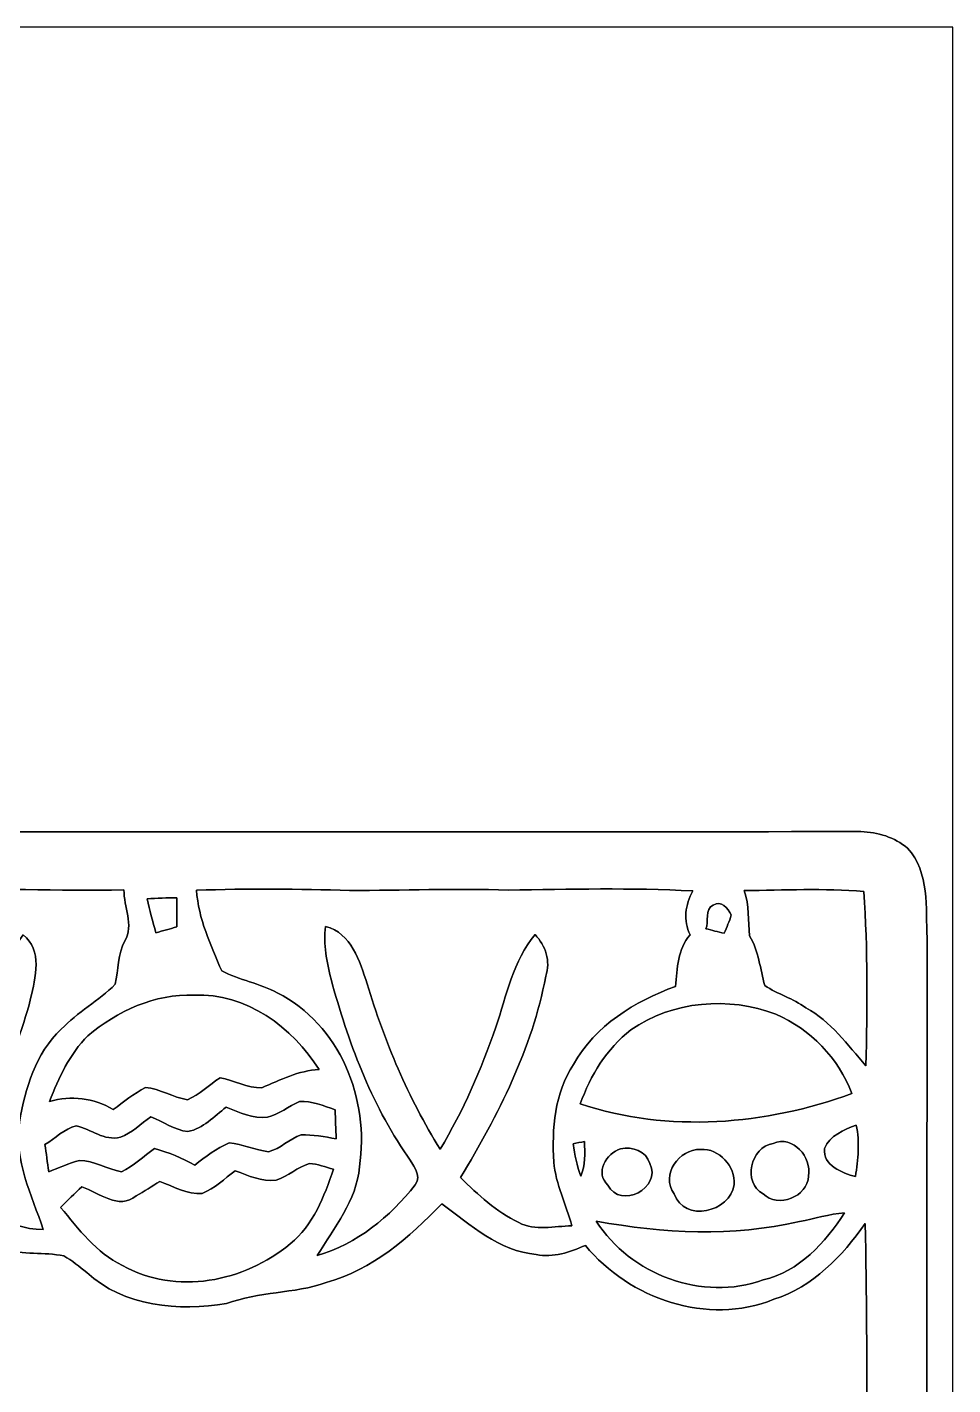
# Model space of a CAD drawing. Header units: centimetres. Extents: x -16.8 to 16.8, y -16.7 to 16.7.
# Drawn here: x 5.41 to 16.77, y 0 to 16.67 of the extents above; entities that cross this region are included whole.
import ezdxf

# ---------------------------------------------------------------- set-up
doc = ezdxf.new("R2010")
doc.units = ezdxf.units.CM
doc.header["$MEASUREMENT"] = 0
doc.layers.add('Layer 1', color=7, linetype='Continuous')

msp = doc.modelspace()

# ---------------------------------------------------------------- linework, layer by layer
at = {"layer": 'Layer 1', "color": 7}
for points, knots in [([(-16.77458, 16.66875), (-16.77458, 16.66875), (16.77458, 16.66875), (16.77458, 16.66875), (16.77458, 16.66875), (16.77458, 16.66875), (16.77458, -16.66875), (16.77458, -16.66875), (16.77458, -16.66875), (16.77458, -16.66875), (-16.77458, -16.66875), (-16.77458, -16.66875), (-16.77458, -16.66875), (-16.77458, -16.66875), (-16.77458, 16.66875), (-16.77458, 16.66875), (-16.77458, 16.66875), (-16.77458, 16.66875), (-16.77458, 16.66875), (-16.77458, 16.66875)], [0, 0, 0, 0, 0.16666667, 0.16666667, 0.16666667, 0.16666667, 0.33333333, 0.33333333, 0.33333333, 0.33333333, 0.5, 0.5, 0.5, 0.5, 0.66666667, 0.66666667, 0.66666667, 0.66666667, 1, 1, 1, 1]), ([(-4.09646, 6.77298), (-4.36492, 6.77157), (-4.56353, 6.5532), (-4.67007, 6.32954), (-4.67007, 6.32954), (-4.74663, 6.10517), (-4.74028, 5.8614), (-4.74592, 5.62716), (-4.74592, 5.62716), (-4.74416, 1.80516), (-4.74451, -2.01683), (-4.74592, -5.83882), (-4.74592, -5.83882), (-4.73251, -6.13904), (-4.74945, -6.45195), (-4.65702, -6.74264), (-4.65702, -6.74264), (-4.50709, -7.1053), (-4.07705, -7.21148), (-3.72251, -7.17973), (-3.72251, -7.17973), (2.62784, -7.17938), (8.97855, -7.17691), (15.3289, -7.18114), (15.3289, -7.18114), (15.55821, -7.17621), (15.79492, -7.17021), (16.01364, -7.09083), (16.01364, -7.09083), (16.2119, -7.0044), (16.35831, -6.81284), (16.40805, -6.604), (16.40805, -6.604), (16.45461, -6.2805), (16.45497, -5.95277), (16.45849, -5.62681), (16.45849, -5.62681), (16.45638, -1.92264), (16.45602, 1.78188), (16.45849, 5.48605), (16.45849, 5.48605), (16.43874, 5.85682), (16.49271, 6.28897), (16.21896, 6.58812), (16.21896, 6.58812), (16.06056, 6.72394), (15.85207, 6.78533), (15.64711, 6.79168), (15.64711, 6.79168), (9.59062, 6.79062), (3.53413, 6.79097), (-2.52236, 6.79132), (-2.52236, 6.79132), (-3.04694, 6.78639), (-3.57293, 6.8139), (-4.09646, 6.77298), (-4.09646, 6.77298), (-4.09646, 6.77298), (-4.09646, 6.77298), (-4.09646, 6.77298)], [0, 0, 0, 0, 0.0625, 0.0625, 0.0625, 0.0625, 0.125, 0.125, 0.125, 0.125, 0.1875, 0.1875, 0.1875, 0.1875, 0.25, 0.25, 0.25, 0.25, 0.3125, 0.3125, 0.3125, 0.3125, 0.375, 0.375, 0.375, 0.375, 0.4375, 0.4375, 0.4375, 0.4375, 0.5, 0.5, 0.5, 0.5, 0.5625, 0.5625, 0.5625, 0.5625, 0.625, 0.625, 0.625, 0.625, 0.6875, 0.6875, 0.6875, 0.6875, 0.75, 0.75, 0.75, 0.75, 0.8125, 0.8125, 0.8125, 0.8125, 0.875, 0.875, 0.875, 0.875, 1, 1, 1, 1]), ([(1.89936, 6.08647), (2.65959, 6.09812), (3.41983, 6.04732), (4.17971, 6.07942), (4.17971, 6.07942), (4.98651, 6.10235), (5.79332, 6.06072), (6.60012, 6.07554), (6.60012, 6.07554), (6.5973, 5.8734), (6.72571, 5.64374), (6.61141, 5.45218), (6.61141, 5.45218), (6.5211, 5.2899), (6.53097, 5.09446), (6.49393, 4.91737), (6.49393, 4.91737), (6.28932, 4.71629), (6.03038, 4.57376), (5.83036, 4.36492), (5.83036, 4.36492), (5.51497, 4.07141), (5.38445, 3.63608), (5.31883, 3.22333), (5.31883, 3.22333), (5.24616, 2.75837), (5.4677, 2.33362), (5.60917, 1.90606), (5.60917, 1.90606), (5.14456, 1.91311), (4.77732, 2.20416), (4.47111, 2.52095), (4.47111, 2.52095), (4.87116, 3.22509), (5.25321, 3.95217), (5.45465, 4.74133), (5.45465, 4.74133), (5.51427, 4.9978), (5.60141, 5.33753), (5.36328, 5.52662), (5.36328, 5.52662), (5.12339, 5.21476), (5.05531, 4.82282), (4.9216, 4.46264), (4.9216, 4.46264), (4.75968, 3.93841), (4.52261, 3.44311), (4.27814, 2.95346), (4.27814, 2.95346), (4.25168, 2.94922), (4.19806, 2.9404), (4.1716, 2.93617), (4.1716, 2.93617), (3.85198, 3.44276), (3.6195, 4.00085), (3.44417, 4.57271), (3.44417, 4.57271), (3.33516, 4.91102), (3.24273, 5.26874), (3.0099, 5.54849), (3.0099, 5.54849), (2.9277, 5.66632), (2.67794, 5.54496), (2.8067, 5.37916), (2.8067, 5.37916), (2.86985, 4.93183), (3.03248, 4.50709), (3.16689, 4.07811), (3.16689, 4.07811), (3.35492, 3.52002), (3.67559, 3.02331), (3.98286, 2.52589), (3.98286, 2.52589), (3.59974, 2.0641), (3.11679, 1.64641), (2.51248, 1.52682), (2.51248, 1.52682), (2.69064, 1.78118), (2.92312, 2.0133), (3.00637, 2.32128), (3.00637, 2.32128), (3.2004, 2.89525), (3.15771, 3.57046), (2.80423, 4.07494), (2.80423, 4.07494), (2.62502, 4.39032), (2.30082, 4.5653), (2.02283, 4.77767), (2.02283, 4.77767), (1.92052, 4.85493), (1.96391, 5.00556), (1.94839, 5.11104), (1.94839, 5.11104), (1.96638, 5.27826), (1.87466, 5.43525), (1.90606, 5.60141), (1.90606, 5.60141), (1.92793, 5.76298), (1.93287, 5.92631), (1.89936, 6.08647)], [0, 0, 0, 0, 0.03846154, 0.03846154, 0.03846154, 0.03846154, 0.07692308, 0.07692308, 0.07692308, 0.07692308, 0.11538462, 0.11538462, 0.11538462, 0.11538462, 0.15384615, 0.15384615, 0.15384615, 0.15384615, 0.19230769, 0.19230769, 0.19230769, 0.19230769, 0.23076923, 0.23076923, 0.23076923, 0.23076923, 0.26923077, 0.26923077, 0.26923077, 0.26923077, 0.30769231, 0.30769231, 0.30769231, 0.30769231, 0.34615385, 0.34615385, 0.34615385, 0.34615385, 0.38461538, 0.38461538, 0.38461538, 0.38461538, 0.42307692, 0.42307692, 0.42307692, 0.42307692, 0.46153846, 0.46153846, 0.46153846, 0.46153846, 0.5, 0.5, 0.5, 0.5, 0.53846154, 0.53846154, 0.53846154, 0.53846154, 0.57692308, 0.57692308, 0.57692308, 0.57692308, 0.61538462, 0.61538462, 0.61538462, 0.61538462, 0.65384615, 0.65384615, 0.65384615, 0.65384615, 0.69230769, 0.69230769, 0.69230769, 0.69230769, 0.73076923, 0.73076923, 0.73076923, 0.73076923, 0.76923077, 0.76923077, 0.76923077, 0.76923077, 0.80769231, 0.80769231, 0.80769231, 0.80769231, 0.84615385, 0.84615385, 0.84615385, 0.84615385, 0.88461538, 0.88461538, 0.88461538, 0.88461538, 0.92307692, 0.92307692, 0.92307692, 0.92307692, 1, 1, 1, 1]), ([(7.49053, 6.07201), (8.11671, 6.09494), (8.7436, 6.0893), (9.37013, 6.06954), (9.37013, 6.06954), (10.01959, 6.06989), (10.66835, 6.09635), (11.31782, 6.07448), (11.31782, 6.07448), (12.07206, 6.08365), (12.82771, 6.10411), (13.58159, 6.0639), (13.58159, 6.0639), (13.48669, 5.89315), (13.46729, 5.70265), (13.54843, 5.5245), (13.54843, 5.5245), (13.39709, 5.34846), (13.38933, 5.11281), (13.37204, 4.89126), (13.37204, 4.89126), (12.86969, 4.71064), (12.38391, 4.41149), (12.11721, 3.93418), (12.11721, 3.93418), (11.88579, 3.58316), (11.85192, 3.1436), (11.87591, 2.73509), (11.87591, 2.73509), (11.90166, 2.46168), (12.02478, 2.21368), (12.09887, 1.95263), (12.09887, 1.95263), (11.88191, 1.9498), (11.64802, 1.88524), (11.44799, 1.99284), (11.44799, 1.99284), (11.17177, 2.12266), (10.94634, 2.33257), (10.73291, 2.54529), (10.73291, 2.54529), (11.19434, 3.31188), (11.61133, 4.12962), (11.77713, 5.01544), (11.77713, 5.01544), (11.84134, 5.20312), (11.77361, 5.39115), (11.6459, 5.52803), (11.6459, 5.52803), (11.37532, 5.20559), (11.29841, 4.78014), (11.16471, 4.39279), (11.16471, 4.39279), (10.98832, 3.87174), (10.76219, 3.36621), (10.48279, 2.89172), (10.48279, 2.89172), (10.08556, 3.52108), (9.80158, 4.21499), (9.58462, 4.92478), (9.58462, 4.92478), (9.49325, 5.19712), (9.39482, 5.54778), (9.0738, 5.62786), (9.0738, 5.62786), (9.04522, 5.40985), (9.08861, 5.19183), (9.14153, 4.98087), (9.14153, 4.98087), (9.35143, 4.21887), (9.62378, 3.46216), (10.07957, 2.80952), (10.07957, 2.80952), (10.13742, 2.70545), (10.26654, 2.57457), (10.17517, 2.45463), (10.17517, 2.45463), (9.86931, 2.06199), (9.45586, 1.72791), (8.9729, 1.58644), (8.9729, 1.58644), (9.17928, 1.93075), (9.45691, 2.26095), (9.49007, 2.67758), (9.49007, 2.67758), (9.62096, 3.49814), (9.24842, 4.43195), (8.48254, 4.81118), (8.48254, 4.81118), (8.26699, 4.93077), (8.01723, 4.96888), (7.80027, 5.08247), (7.80027, 5.08247), (7.6648, 5.40067), (7.51346, 5.72135), (7.49053, 6.07201)], [0, 0, 0, 0, 0.04, 0.04, 0.04, 0.04, 0.08, 0.08, 0.08, 0.08, 0.12, 0.12, 0.12, 0.12, 0.16, 0.16, 0.16, 0.16, 0.2, 0.2, 0.2, 0.2, 0.24, 0.24, 0.24, 0.24, 0.28, 0.28, 0.28, 0.28, 0.32, 0.32, 0.32, 0.32, 0.36, 0.36, 0.36, 0.36, 0.4, 0.4, 0.4, 0.4, 0.44, 0.44, 0.44, 0.44, 0.48, 0.48, 0.48, 0.48, 0.52, 0.52, 0.52, 0.52, 0.56, 0.56, 0.56, 0.56, 0.6, 0.6, 0.6, 0.6, 0.64, 0.64, 0.64, 0.64, 0.68, 0.68, 0.68, 0.68, 0.72, 0.72, 0.72, 0.72, 0.76, 0.76, 0.76, 0.76, 0.8, 0.8, 0.8, 0.8, 0.84, 0.84, 0.84, 0.84, 0.88, 0.88, 0.88, 0.88, 0.92, 0.92, 0.92, 0.92, 1, 1, 1, 1]), ([(14.21201, 6.06743), (14.70201, 6.07448), (15.19273, 6.09671), (15.68274, 6.05649), (15.68274, 6.05649), (15.73107, 5.34458), (15.7226, 4.63021), (15.70778, 3.91689), (15.70778, 3.91689), (15.48165, 4.17336), (15.27704, 4.46193), (14.97048, 4.63021), (14.97048, 4.63021), (14.81349, 4.74133), (14.62546, 4.79637), (14.46601, 4.90149), (14.46601, 4.90149), (14.40886, 5.10716), (14.39263, 5.32553), (14.28009, 5.51215), (14.28009, 5.51215), (14.25716, 5.69666), (14.28115, 5.88821), (14.21201, 6.06743)], [0, 0, 0, 0, 0.14285714, 0.14285714, 0.14285714, 0.14285714, 0.28571429, 0.28571429, 0.28571429, 0.28571429, 0.42857143, 0.42857143, 0.42857143, 0.42857143, 0.57142857, 0.57142857, 0.57142857, 0.57142857, 0.71428571, 0.71428571, 0.71428571, 0.71428571, 1, 1, 1, 1]), ([(6.88446, 5.96724), (7.00617, 5.97535), (7.12823, 5.98064), (7.25099, 5.97747), (7.25099, 5.97747), (7.2457, 5.86176), (7.25276, 5.74005), (7.24958, 5.62257), (7.24958, 5.62257), (7.16386, 5.59823), (7.07778, 5.57389), (6.99206, 5.5499), (6.99206, 5.5499), (6.95254, 5.68819), (6.91727, 5.82718), (6.88446, 5.96724)], [0, 0, 0, 0, 0.2, 0.2, 0.2, 0.2, 0.4, 0.4, 0.4, 0.4, 0.6, 0.6, 0.6, 0.6, 1, 1, 1, 1]), ([(13.83418, 5.88786), (13.92626, 5.95489), (14.01727, 5.84906), (14.05149, 5.76862), (14.05149, 5.76862), (14.03526, 5.68995), (13.99787, 5.61763), (13.96577, 5.54426), (13.96577, 5.54426), (13.89168, 5.5626), (13.81795, 5.5813), (13.74422, 5.59964), (13.74422, 5.59964), (13.78409, 5.67478), (13.7227, 5.848), (13.83418, 5.88786)], [0, 0, 0, 0, 0.2, 0.2, 0.2, 0.2, 0.4, 0.4, 0.4, 0.4, 0.6, 0.6, 0.6, 0.6, 1, 1, 1, 1]), ([(6.15668, 4.28484), (6.51898, 4.58999), (6.97759, 4.80342), (7.46054, 4.78331), (7.46054, 4.78331), (8.09872, 4.81436), (8.67057, 4.39244), (8.99548, 3.86962), (8.99548, 3.86962), (8.74113, 3.86186), (8.52135, 3.74191), (8.29204, 3.64737), (8.29204, 3.64737), (8.11601, 3.64173), (7.95055, 3.74262), (7.77946, 3.76978), (7.77946, 3.76978), (7.64434, 3.68229), (7.52722, 3.56482), (7.3787, 3.49991), (7.3787, 3.49991), (7.20231, 3.52954), (7.04462, 3.63396), (6.864, 3.6509), (6.864, 3.6509), (6.72218, 3.57364), (6.59483, 3.47557), (6.46642, 3.37891), (6.46642, 3.37891), (6.23076, 3.52319), (5.9496, 3.55388), (5.68537, 3.47874), (5.68537, 3.47874), (5.79896, 3.76943), (5.93266, 4.06188), (6.15668, 4.28484)], [0, 0, 0, 0, 0.1, 0.1, 0.1, 0.1, 0.2, 0.2, 0.2, 0.2, 0.3, 0.3, 0.3, 0.3, 0.4, 0.4, 0.4, 0.4, 0.5, 0.5, 0.5, 0.5, 0.6, 0.6, 0.6, 0.6, 0.7, 0.7, 0.7, 0.7, 0.8, 0.8, 0.8, 0.8, 1, 1, 1, 1]), ([(12.82241, 4.35751), (13.33253, 4.71452), (14.02609, 4.77167), (14.60218, 4.55048), (14.60218, 4.55048), (15.02727, 4.36633), (15.37264, 4.01179), (15.53457, 3.57611), (15.53457, 3.57611), (14.47976, 3.18699), (13.27961, 3.09245), (12.20188, 3.4484), (12.20188, 3.4484), (12.32288, 3.79906), (12.52855, 4.12679), (12.82241, 4.35751)], [0, 0, 0, 0, 0.2, 0.2, 0.2, 0.2, 0.4, 0.4, 0.4, 0.4, 0.6, 0.6, 0.6, 0.6, 1, 1, 1, 1]), ([(8.75312, 3.47839), (8.90799, 3.49003), (9.05051, 3.42583), (9.19268, 3.37644), (9.19268, 3.37644), (9.19374, 3.25896), (9.20291, 3.13902), (9.20397, 3.02084), (9.20397, 3.02084), (9.06216, 3.04518), (8.91787, 3.0734), (8.77358, 3.06917), (8.77358, 3.06917), (8.63106, 3.02048), (8.52205, 2.89913), (8.37565, 2.86279), (8.37565, 2.86279), (8.2109, 2.88219), (8.05603, 2.95522), (7.89058, 2.97039), (7.89058, 2.97039), (7.73536, 2.90407), (7.60377, 2.79753), (7.46901, 2.6991), (7.46901, 2.6991), (7.31273, 2.78412), (7.14763, 2.85327), (6.97653, 2.90124), (6.97653, 2.90124), (6.8393, 2.80882), (6.72042, 2.68499), (6.56802, 2.61726), (6.56802, 2.61726), (6.39198, 2.64442), (6.23746, 2.75731), (6.05402, 2.75449), (6.05402, 2.75449), (5.92384, 2.72062), (5.80178, 2.66312), (5.67584, 2.61726), (5.67584, 2.61726), (5.65926, 2.73085), (5.64868, 2.83986), (5.63033, 2.95134), (5.63033, 2.95134), (5.75769, 3.02295), (5.86669, 3.14678), (6.01345, 3.17959), (6.01345, 3.17959), (6.19654, 3.13796), (6.35564, 2.99191), (6.55602, 3.03918), (6.55602, 3.03918), (6.69925, 3.09033), (6.80755, 3.20604), (6.93102, 3.29247), (6.93102, 3.29247), (7.07919, 3.22862), (7.21995, 3.12773), (7.38364, 3.11009), (7.38364, 3.11009), (7.57202, 3.14537), (7.70678, 3.29812), (7.8553, 3.40819), (7.8553, 3.40819), (8.01829, 3.3461), (8.18233, 3.26566), (8.36295, 3.28612), (8.36295, 3.28612), (8.50688, 3.31752), (8.61871, 3.42371), (8.75312, 3.47839)], [0, 0, 0, 0, 0.05263158, 0.05263158, 0.05263158, 0.05263158, 0.10526316, 0.10526316, 0.10526316, 0.10526316, 0.15789474, 0.15789474, 0.15789474, 0.15789474, 0.21052632, 0.21052632, 0.21052632, 0.21052632, 0.26315789, 0.26315789, 0.26315789, 0.26315789, 0.31578947, 0.31578947, 0.31578947, 0.31578947, 0.36842105, 0.36842105, 0.36842105, 0.36842105, 0.42105263, 0.42105263, 0.42105263, 0.42105263, 0.47368421, 0.47368421, 0.47368421, 0.47368421, 0.52631579, 0.52631579, 0.52631579, 0.52631579, 0.57894737, 0.57894737, 0.57894737, 0.57894737, 0.63157895, 0.63157895, 0.63157895, 0.63157895, 0.68421053, 0.68421053, 0.68421053, 0.68421053, 0.73684211, 0.73684211, 0.73684211, 0.73684211, 0.78947368, 0.78947368, 0.78947368, 0.78947368, 0.84210526, 0.84210526, 0.84210526, 0.84210526, 0.89473684, 0.89473684, 0.89473684, 0.89473684, 1, 1, 1, 1]), ([(15.19908, 2.90054), (15.26258, 3.06317), (15.44002, 3.12808), (15.5889, 3.18911), (15.5889, 3.18911), (15.63299, 2.98097), (15.61183, 2.76613), (15.57902, 2.55799), (15.57902, 2.55799), (15.41956, 2.59856), (15.17368, 2.69522), (15.19908, 2.90054)], [0, 0, 0, 0, 0.25, 0.25, 0.25, 0.25, 0.5, 0.5, 0.5, 0.5, 1, 1, 1, 1]), ([(14.56796, 2.96404), (14.81384, 3.06987), (15.04703, 2.79365), (15.00258, 2.56223), (15.00258, 2.56223), (14.9927, 2.30999), (14.62687, 2.16323), (14.44554, 2.34527), (14.44554, 2.34527), (14.18943, 2.48179), (14.29032, 2.92029), (14.56796, 2.96404)], [0, 0, 0, 0, 0.25, 0.25, 0.25, 0.25, 0.5, 0.5, 0.5, 0.5, 1, 1, 1, 1]), ([(12.11404, 2.95981), (12.14896, 2.96686), (12.21881, 2.98062), (12.25374, 2.98768), (12.25374, 2.98768), (12.25656, 2.84445), (12.26361, 2.69628), (12.20858, 2.56046), (12.20858, 2.56046), (12.16131, 2.68923), (12.13309, 2.82469), (12.11404, 2.95981)], [0, 0, 0, 0, 0.25, 0.25, 0.25, 0.25, 0.5, 0.5, 0.5, 0.5, 1, 1, 1, 1]), ([(12.69577, 2.89631), (12.84005, 2.93123), (13.01362, 2.8702), (13.05313, 2.71709), (13.05313, 2.71709), (13.21012, 2.41794), (12.68871, 2.14983), (12.54125, 2.45216), (12.54125, 2.45216), (12.37686, 2.59786), (12.52044, 2.84798), (12.69577, 2.89631)], [0, 0, 0, 0, 0.25, 0.25, 0.25, 0.25, 0.5, 0.5, 0.5, 0.5, 1, 1, 1, 1]), ([(13.67755, 2.89066), (13.90791, 2.90513), (14.11005, 2.68217), (14.0903, 2.45674), (14.0903, 2.45674), (14.04302, 2.12019), (13.47399, 1.98508), (13.35405, 2.34597), (13.35405, 2.34597), (13.18507, 2.58128), (13.41226, 2.89525), (13.67755, 2.89066)], [0, 0, 0, 0, 0.25, 0.25, 0.25, 0.25, 0.5, 0.5, 0.5, 0.5, 1, 1, 1, 1]), ([(8.46702, 2.51143), (8.61236, 2.56117), (8.72984, 2.6737), (8.87801, 2.71709), (8.87801, 2.71709), (8.9789, 2.71392), (9.07415, 2.67088), (9.17257, 2.64866), (9.17257, 2.64866), (9.05651, 2.31493), (8.92563, 1.95686), (8.63953, 1.73073), (8.63953, 1.73073), (8.07967, 1.264), (7.23582, 1.09326), (6.58036, 1.46685), (6.58036, 1.46685), (6.25792, 1.62348), (6.04238, 1.90888), (5.82295, 2.17911), (5.82295, 2.17911), (5.90832, 2.26483), (5.99511, 2.34879), (6.0833, 2.4317), (6.0833, 2.4317), (6.29673, 2.36008), (6.5345, 2.14277), (6.7497, 2.31987), (6.7497, 2.31987), (6.84777, 2.37666), (6.94443, 2.43628), (7.04003, 2.49837), (7.04003, 2.49837), (7.20619, 2.4324), (7.37552, 2.33751), (7.56144, 2.35021), (7.56144, 2.35021), (7.71313, 2.41512), (7.8359, 2.52836), (7.96431, 2.6289), (7.96431, 2.6289), (8.12624, 2.56928), (8.28851, 2.48991), (8.46702, 2.51143)], [0, 0, 0, 0, 0.08333333, 0.08333333, 0.08333333, 0.08333333, 0.16666667, 0.16666667, 0.16666667, 0.16666667, 0.25, 0.25, 0.25, 0.25, 0.33333333, 0.33333333, 0.33333333, 0.33333333, 0.41666667, 0.41666667, 0.41666667, 0.41666667, 0.5, 0.5, 0.5, 0.5, 0.58333333, 0.58333333, 0.58333333, 0.58333333, 0.66666667, 0.66666667, 0.66666667, 0.66666667, 0.75, 0.75, 0.75, 0.75, 0.83333333, 0.83333333, 0.83333333, 0.83333333, 1, 1, 1, 1]), ([(2.6229, 1.19556), (3.26355, 1.35784), (3.7973, 1.772), (4.27002, 2.21721), (4.27002, 2.21721), (4.52367, 1.99425), (4.78966, 1.76036), (5.12233, 1.66758), (5.12233, 1.66758), (5.36152, 1.59209), (5.61904, 1.63477), (5.86246, 1.58221), (5.86246, 1.58221), (5.963, 1.52612), (6.05296, 1.45168), (6.14327, 1.37971), (6.14327, 1.37971), (6.59624, 0.95991), (7.27639, 0.90064), (7.85954, 0.99695), (7.85954, 0.99695), (8.25394, 1.14794), (8.68609, 1.11654), (9.08332, 1.25518), (9.08332, 1.25518), (9.64847, 1.41252), (10.10214, 1.80904), (10.50078, 2.22321), (10.50078, 2.22321), (10.85391, 1.96427), (11.20387, 1.64218), (11.66072, 1.6002), (11.66072, 1.6002), (11.86709, 1.55893), (12.07699, 1.62666), (12.26361, 1.71238), (12.26361, 1.71238), (12.80795, 1.05128), (13.7601, 0.72284), (14.57642, 1.04987), (14.57642, 1.04987), (15.05797, 1.20579), (15.41604, 1.57692), (15.69896, 1.98049), (15.69896, 1.98049), (15.73812, 0.26846), (15.70567, -1.44463), (15.71625, -3.15736), (15.71625, -3.15736), (15.70426, -4.25027), (15.74306, -5.34423), (15.69332, -6.43678), (15.69332, -6.43678), (9.1313, -6.43467), (2.56928, -6.44807), (-3.99274, -6.43008), (-3.99274, -6.43008), (-4.01955, -4.48098), (-3.99556, -2.53118), (-4.00509, -0.58208), (-4.00509, -0.58208), (-3.99768, -0.05362), (-4.02484, 0.47696), (-3.97969, 1.00401), (-3.97969, 1.00401), (-3.22968, 1.10067), (-2.57387, 1.53987), (-2.05952, 2.07539), (-2.05952, 2.07539), (-1.74696, 1.86408), (-1.4665, 1.56281), (-1.07597, 1.50424), (-1.07597, 1.50424), (-0.84067, 1.44321), (-0.59972, 1.518), (-0.36195, 1.51871), (-0.36195, 1.51871), (-0.11359, 1.39383), (0.10654, 1.21849), (0.35983, 1.10102), (0.35983, 1.10102), (0.77294, 0.94015), (1.2386, 0.93239), (1.66229, 1.05833), (1.66229, 1.05833), (1.97344, 1.15358), (2.30434, 1.13736), (2.6229, 1.19556)], [0, 0, 0, 0, 0.04347826, 0.04347826, 0.04347826, 0.04347826, 0.08695652, 0.08695652, 0.08695652, 0.08695652, 0.13043478, 0.13043478, 0.13043478, 0.13043478, 0.17391304, 0.17391304, 0.17391304, 0.17391304, 0.2173913, 0.2173913, 0.2173913, 0.2173913, 0.26086957, 0.26086957, 0.26086957, 0.26086957, 0.30434783, 0.30434783, 0.30434783, 0.30434783, 0.34782609, 0.34782609, 0.34782609, 0.34782609, 0.39130435, 0.39130435, 0.39130435, 0.39130435, 0.43478261, 0.43478261, 0.43478261, 0.43478261, 0.47826087, 0.47826087, 0.47826087, 0.47826087, 0.52173913, 0.52173913, 0.52173913, 0.52173913, 0.56521739, 0.56521739, 0.56521739, 0.56521739, 0.60869565, 0.60869565, 0.60869565, 0.60869565, 0.65217391, 0.65217391, 0.65217391, 0.65217391, 0.69565217, 0.69565217, 0.69565217, 0.69565217, 0.73913043, 0.73913043, 0.73913043, 0.73913043, 0.7826087, 0.7826087, 0.7826087, 0.7826087, 0.82608696, 0.82608696, 0.82608696, 0.82608696, 0.86956522, 0.86956522, 0.86956522, 0.86956522, 0.91304348, 0.91304348, 0.91304348, 0.91304348, 1, 1, 1, 1]), ([(14.89181, 2.00519), (15.07631, 2.04047), (15.25799, 2.09656), (15.44637, 2.11243), (15.44637, 2.11243), (15.20931, 1.74837), (14.88793, 1.38677), (14.44519, 1.28905), (14.44519, 1.28905), (13.70189, 1.01635), (12.81818, 1.35431), (12.39591, 2.00872), (12.39591, 2.00872), (13.21788, 1.86161), (14.07266, 1.81434), (14.89181, 2.00519)], [0, 0, 0, 0, 0.2, 0.2, 0.2, 0.2, 0.4, 0.4, 0.4, 0.4, 0.6, 0.6, 0.6, 0.6, 1, 1, 1, 1])]:
    msp.add_open_spline(points, degree=3, knots=knots, dxfattribs=at)
at = {"layer": 'Layer 1', "color": 253}
for points, knots in [([(-4.09646, 6.77298), (-3.57293, 6.8139), (-3.04694, 6.78639), (-2.52236, 6.79132), (-2.52236, 6.79132), (3.53413, 6.79097), (9.59062, 6.79062), (15.64711, 6.79168), (15.64711, 6.79168), (15.85207, 6.78533), (16.06056, 6.72394), (16.21896, 6.58812), (16.21896, 6.58812), (16.49271, 6.28897), (16.43874, 5.85682), (16.45849, 5.48605), (16.45849, 5.48605), (16.45602, 1.78188), (16.45638, -1.92264), (16.45849, -5.62681), (16.45849, -5.62681), (16.45497, -5.95277), (16.45461, -6.2805), (16.40805, -6.604), (16.40805, -6.604), (16.35831, -6.81284), (16.2119, -7.0044), (16.01364, -7.09083), (16.01364, -7.09083), (15.79492, -7.17021), (15.55821, -7.17621), (15.3289, -7.18114), (15.3289, -7.18114), (8.97855, -7.17691), (2.62784, -7.17938), (-3.72251, -7.17973), (-3.72251, -7.17973), (-4.07705, -7.21148), (-4.50709, -7.1053), (-4.65702, -6.74264), (-4.65702, -6.74264), (-4.74945, -6.45195), (-4.73251, -6.13904), (-4.74592, -5.83882), (-4.74592, -5.83882), (-4.74451, -2.01683), (-4.74416, 1.80516), (-4.74592, 5.62716), (-4.74592, 5.62716), (-4.74028, 5.8614), (-4.74663, 6.10517), (-4.67007, 6.32954), (-4.67007, 6.32954), (-4.56353, 6.5532), (-4.36492, 6.77157), (-4.09646, 6.77298), (-4.09646, 6.77298), (-4.09646, 6.77298), (-4.09646, 6.77298), (-4.09646, 6.77298)], [0, 0, 0, 0, 0.0625, 0.0625, 0.0625, 0.0625, 0.125, 0.125, 0.125, 0.125, 0.1875, 0.1875, 0.1875, 0.1875, 0.25, 0.25, 0.25, 0.25, 0.3125, 0.3125, 0.3125, 0.3125, 0.375, 0.375, 0.375, 0.375, 0.4375, 0.4375, 0.4375, 0.4375, 0.5, 0.5, 0.5, 0.5, 0.5625, 0.5625, 0.5625, 0.5625, 0.625, 0.625, 0.625, 0.625, 0.6875, 0.6875, 0.6875, 0.6875, 0.75, 0.75, 0.75, 0.75, 0.8125, 0.8125, 0.8125, 0.8125, 0.875, 0.875, 0.875, 0.875, 1, 1, 1, 1]), ([(1.89936, 6.08647), (1.93287, 5.92631), (1.92793, 5.76298), (1.90606, 5.60141), (1.90606, 5.60141), (1.87466, 5.43525), (1.96638, 5.27826), (1.94839, 5.11104), (1.94839, 5.11104), (1.96391, 5.00556), (1.92052, 4.85493), (2.02283, 4.77767), (2.02283, 4.77767), (2.30082, 4.5653), (2.62502, 4.39032), (2.80423, 4.07494), (2.80423, 4.07494), (3.15771, 3.57046), (3.2004, 2.89525), (3.00637, 2.32128), (3.00637, 2.32128), (2.92312, 2.0133), (2.69064, 1.78118), (2.51248, 1.52682), (2.51248, 1.52682), (3.11679, 1.64641), (3.59974, 2.0641), (3.98286, 2.52589), (3.98286, 2.52589), (3.67559, 3.02331), (3.35492, 3.52002), (3.16689, 4.07811), (3.16689, 4.07811), (3.03248, 4.50709), (2.86985, 4.93183), (2.8067, 5.37916), (2.8067, 5.37916), (2.67794, 5.54496), (2.9277, 5.66632), (3.0099, 5.54849), (3.0099, 5.54849), (3.24273, 5.26874), (3.33516, 4.91102), (3.44417, 4.57271), (3.44417, 4.57271), (3.6195, 4.00085), (3.85198, 3.44276), (4.1716, 2.93617), (4.1716, 2.93617), (4.19806, 2.9404), (4.25168, 2.94922), (4.27814, 2.95346), (4.27814, 2.95346), (4.52261, 3.44311), (4.75968, 3.93841), (4.9216, 4.46264), (4.9216, 4.46264), (5.05531, 4.82282), (5.12339, 5.21476), (5.36328, 5.52662), (5.36328, 5.52662), (5.60141, 5.33753), (5.51427, 4.9978), (5.45465, 4.74133), (5.45465, 4.74133), (5.25321, 3.95217), (4.87116, 3.22509), (4.47111, 2.52095), (4.47111, 2.52095), (4.77732, 2.20416), (5.14456, 1.91311), (5.60917, 1.90606), (5.60917, 1.90606), (5.4677, 2.33362), (5.24616, 2.75837), (5.31883, 3.22333), (5.31883, 3.22333), (5.38445, 3.63608), (5.51497, 4.07141), (5.83036, 4.36492), (5.83036, 4.36492), (6.03038, 4.57376), (6.28932, 4.71629), (6.49393, 4.91737), (6.49393, 4.91737), (6.53097, 5.09446), (6.5211, 5.2899), (6.61141, 5.45218), (6.61141, 5.45218), (6.72571, 5.64374), (6.5973, 5.8734), (6.60012, 6.07554), (6.60012, 6.07554), (5.79332, 6.06072), (4.98651, 6.10235), (4.17971, 6.07942), (4.17971, 6.07942), (3.41983, 6.04732), (2.65959, 6.09812), (1.89936, 6.08647), (1.89936, 6.08647), (1.89936, 6.08647), (1.89936, 6.08647), (1.89936, 6.08647)], [0, 0, 0, 0, 0.03703704, 0.03703704, 0.03703704, 0.03703704, 0.07407407, 0.07407407, 0.07407407, 0.07407407, 0.11111111, 0.11111111, 0.11111111, 0.11111111, 0.14814815, 0.14814815, 0.14814815, 0.14814815, 0.18518519, 0.18518519, 0.18518519, 0.18518519, 0.22222222, 0.22222222, 0.22222222, 0.22222222, 0.25925926, 0.25925926, 0.25925926, 0.25925926, 0.2962963, 0.2962963, 0.2962963, 0.2962963, 0.33333333, 0.33333333, 0.33333333, 0.33333333, 0.37037037, 0.37037037, 0.37037037, 0.37037037, 0.40740741, 0.40740741, 0.40740741, 0.40740741, 0.44444444, 0.44444444, 0.44444444, 0.44444444, 0.48148148, 0.48148148, 0.48148148, 0.48148148, 0.51851852, 0.51851852, 0.51851852, 0.51851852, 0.55555556, 0.55555556, 0.55555556, 0.55555556, 0.59259259, 0.59259259, 0.59259259, 0.59259259, 0.62962963, 0.62962963, 0.62962963, 0.62962963, 0.66666667, 0.66666667, 0.66666667, 0.66666667, 0.7037037, 0.7037037, 0.7037037, 0.7037037, 0.74074074, 0.74074074, 0.74074074, 0.74074074, 0.77777778, 0.77777778, 0.77777778, 0.77777778, 0.81481481, 0.81481481, 0.81481481, 0.81481481, 0.85185185, 0.85185185, 0.85185185, 0.85185185, 0.88888889, 0.88888889, 0.88888889, 0.88888889, 0.92592593, 0.92592593, 0.92592593, 0.92592593, 1, 1, 1, 1]), ([(7.49053, 6.07201), (7.51346, 5.72135), (7.6648, 5.40067), (7.80027, 5.08247), (7.80027, 5.08247), (8.01723, 4.96888), (8.26699, 4.93077), (8.48254, 4.81118), (8.48254, 4.81118), (9.24842, 4.43195), (9.62096, 3.49814), (9.49007, 2.67758), (9.49007, 2.67758), (9.45691, 2.26095), (9.17928, 1.93075), (8.9729, 1.58644), (8.9729, 1.58644), (9.45586, 1.72791), (9.86931, 2.06199), (10.17517, 2.45463), (10.17517, 2.45463), (10.26654, 2.57457), (10.13742, 2.70545), (10.07957, 2.80952), (10.07957, 2.80952), (9.62378, 3.46216), (9.35143, 4.21887), (9.14153, 4.98087), (9.14153, 4.98087), (9.08861, 5.19183), (9.04522, 5.40985), (9.0738, 5.62786), (9.0738, 5.62786), (9.39482, 5.54778), (9.49325, 5.19712), (9.58462, 4.92478), (9.58462, 4.92478), (9.80158, 4.21499), (10.08556, 3.52108), (10.48279, 2.89172), (10.48279, 2.89172), (10.76219, 3.36621), (10.98832, 3.87174), (11.16471, 4.39279), (11.16471, 4.39279), (11.29841, 4.78014), (11.37532, 5.20559), (11.6459, 5.52803), (11.6459, 5.52803), (11.77361, 5.39115), (11.84134, 5.20312), (11.77713, 5.01544), (11.77713, 5.01544), (11.61133, 4.12962), (11.19434, 3.31188), (10.73291, 2.54529), (10.73291, 2.54529), (10.94634, 2.33257), (11.17177, 2.12266), (11.44799, 1.99284), (11.44799, 1.99284), (11.64802, 1.88524), (11.88191, 1.9498), (12.09887, 1.95263), (12.09887, 1.95263), (12.02478, 2.21368), (11.90166, 2.46168), (11.87591, 2.73509), (11.87591, 2.73509), (11.85192, 3.1436), (11.88579, 3.58316), (12.11721, 3.93418), (12.11721, 3.93418), (12.38391, 4.41149), (12.86969, 4.71064), (13.37204, 4.89126), (13.37204, 4.89126), (13.38933, 5.11281), (13.39709, 5.34846), (13.54843, 5.5245), (13.54843, 5.5245), (13.46729, 5.70265), (13.48669, 5.89315), (13.58159, 6.0639), (13.58159, 6.0639), (12.82771, 6.10411), (12.07206, 6.08365), (11.31782, 6.07448), (11.31782, 6.07448), (10.66835, 6.09635), (10.01959, 6.06989), (9.37013, 6.06954), (9.37013, 6.06954), (8.7436, 6.0893), (8.11671, 6.09494), (7.49053, 6.07201), (7.49053, 6.07201), (7.49053, 6.07201), (7.49053, 6.07201), (7.49053, 6.07201)], [0, 0, 0, 0, 0.03846154, 0.03846154, 0.03846154, 0.03846154, 0.07692308, 0.07692308, 0.07692308, 0.07692308, 0.11538462, 0.11538462, 0.11538462, 0.11538462, 0.15384615, 0.15384615, 0.15384615, 0.15384615, 0.19230769, 0.19230769, 0.19230769, 0.19230769, 0.23076923, 0.23076923, 0.23076923, 0.23076923, 0.26923077, 0.26923077, 0.26923077, 0.26923077, 0.30769231, 0.30769231, 0.30769231, 0.30769231, 0.34615385, 0.34615385, 0.34615385, 0.34615385, 0.38461538, 0.38461538, 0.38461538, 0.38461538, 0.42307692, 0.42307692, 0.42307692, 0.42307692, 0.46153846, 0.46153846, 0.46153846, 0.46153846, 0.5, 0.5, 0.5, 0.5, 0.53846154, 0.53846154, 0.53846154, 0.53846154, 0.57692308, 0.57692308, 0.57692308, 0.57692308, 0.61538462, 0.61538462, 0.61538462, 0.61538462, 0.65384615, 0.65384615, 0.65384615, 0.65384615, 0.69230769, 0.69230769, 0.69230769, 0.69230769, 0.73076923, 0.73076923, 0.73076923, 0.73076923, 0.76923077, 0.76923077, 0.76923077, 0.76923077, 0.80769231, 0.80769231, 0.80769231, 0.80769231, 0.84615385, 0.84615385, 0.84615385, 0.84615385, 0.88461538, 0.88461538, 0.88461538, 0.88461538, 0.92307692, 0.92307692, 0.92307692, 0.92307692, 1, 1, 1, 1]), ([(14.21201, 6.06743), (14.28115, 5.88821), (14.25716, 5.69666), (14.28009, 5.51215), (14.28009, 5.51215), (14.39263, 5.32553), (14.40886, 5.10716), (14.46601, 4.90149), (14.46601, 4.90149), (14.62546, 4.79637), (14.81349, 4.74133), (14.97048, 4.63021), (14.97048, 4.63021), (15.27704, 4.46193), (15.48165, 4.17336), (15.70778, 3.91689), (15.70778, 3.91689), (15.7226, 4.63021), (15.73107, 5.34458), (15.68274, 6.05649), (15.68274, 6.05649), (15.19273, 6.09671), (14.70201, 6.07448), (14.21201, 6.06743), (14.21201, 6.06743), (14.21201, 6.06743), (14.21201, 6.06743), (14.21201, 6.06743)], [0, 0, 0, 0, 0.125, 0.125, 0.125, 0.125, 0.25, 0.25, 0.25, 0.25, 0.375, 0.375, 0.375, 0.375, 0.5, 0.5, 0.5, 0.5, 0.625, 0.625, 0.625, 0.625, 0.75, 0.75, 0.75, 0.75, 1, 1, 1, 1]), ([(6.88446, 5.96724), (6.91727, 5.82718), (6.95254, 5.68819), (6.99206, 5.5499), (6.99206, 5.5499), (7.07778, 5.57389), (7.16386, 5.59823), (7.24958, 5.62257), (7.24958, 5.62257), (7.25276, 5.74005), (7.2457, 5.86176), (7.25099, 5.97747), (7.25099, 5.97747), (7.12823, 5.98064), (7.00617, 5.97535), (6.88446, 5.96724), (6.88446, 5.96724), (6.88446, 5.96724), (6.88446, 5.96724), (6.88446, 5.96724)], [0, 0, 0, 0, 0.16666667, 0.16666667, 0.16666667, 0.16666667, 0.33333333, 0.33333333, 0.33333333, 0.33333333, 0.5, 0.5, 0.5, 0.5, 0.66666667, 0.66666667, 0.66666667, 0.66666667, 1, 1, 1, 1]), ([(13.83418, 5.88786), (13.7227, 5.848), (13.78409, 5.67478), (13.74422, 5.59964), (13.74422, 5.59964), (13.81795, 5.5813), (13.89168, 5.5626), (13.96577, 5.54426), (13.96577, 5.54426), (13.99787, 5.61763), (14.03526, 5.68995), (14.05149, 5.76862), (14.05149, 5.76862), (14.01727, 5.84906), (13.92626, 5.95489), (13.83418, 5.88786), (13.83418, 5.88786), (13.83418, 5.88786), (13.83418, 5.88786), (13.83418, 5.88786)], [0, 0, 0, 0, 0.16666667, 0.16666667, 0.16666667, 0.16666667, 0.33333333, 0.33333333, 0.33333333, 0.33333333, 0.5, 0.5, 0.5, 0.5, 0.66666667, 0.66666667, 0.66666667, 0.66666667, 1, 1, 1, 1]), ([(6.15668, 4.28484), (5.93266, 4.06188), (5.79896, 3.76943), (5.68537, 3.47874), (5.68537, 3.47874), (5.9496, 3.55388), (6.23076, 3.52319), (6.46642, 3.37891), (6.46642, 3.37891), (6.59483, 3.47557), (6.72218, 3.57364), (6.864, 3.6509), (6.864, 3.6509), (7.04462, 3.63396), (7.20231, 3.52954), (7.3787, 3.49991), (7.3787, 3.49991), (7.52722, 3.56482), (7.64434, 3.68229), (7.77946, 3.76978), (7.77946, 3.76978), (7.95055, 3.74262), (8.11601, 3.64173), (8.29204, 3.64737), (8.29204, 3.64737), (8.52135, 3.74191), (8.74113, 3.86186), (8.99548, 3.86962), (8.99548, 3.86962), (8.67057, 4.39244), (8.09872, 4.81436), (7.46054, 4.78331), (7.46054, 4.78331), (6.97759, 4.80342), (6.51898, 4.58999), (6.15668, 4.28484), (6.15668, 4.28484), (6.15668, 4.28484), (6.15668, 4.28484), (6.15668, 4.28484)], [0, 0, 0, 0, 0.09090909, 0.09090909, 0.09090909, 0.09090909, 0.18181818, 0.18181818, 0.18181818, 0.18181818, 0.27272727, 0.27272727, 0.27272727, 0.27272727, 0.36363636, 0.36363636, 0.36363636, 0.36363636, 0.45454545, 0.45454545, 0.45454545, 0.45454545, 0.54545455, 0.54545455, 0.54545455, 0.54545455, 0.63636364, 0.63636364, 0.63636364, 0.63636364, 0.72727273, 0.72727273, 0.72727273, 0.72727273, 0.81818182, 0.81818182, 0.81818182, 0.81818182, 1, 1, 1, 1]), ([(12.82241, 4.35751), (12.52855, 4.12679), (12.32288, 3.79906), (12.20188, 3.4484), (12.20188, 3.4484), (13.27961, 3.09245), (14.47976, 3.18699), (15.53457, 3.57611), (15.53457, 3.57611), (15.37264, 4.01179), (15.02727, 4.36633), (14.60218, 4.55048), (14.60218, 4.55048), (14.02609, 4.77167), (13.33253, 4.71452), (12.82241, 4.35751), (12.82241, 4.35751), (12.82241, 4.35751), (12.82241, 4.35751), (12.82241, 4.35751)], [0, 0, 0, 0, 0.16666667, 0.16666667, 0.16666667, 0.16666667, 0.33333333, 0.33333333, 0.33333333, 0.33333333, 0.5, 0.5, 0.5, 0.5, 0.66666667, 0.66666667, 0.66666667, 0.66666667, 1, 1, 1, 1]), ([(8.75312, 3.47839), (8.61871, 3.42371), (8.50688, 3.31752), (8.36295, 3.28612), (8.36295, 3.28612), (8.18233, 3.26566), (8.01829, 3.3461), (7.8553, 3.40819), (7.8553, 3.40819), (7.70678, 3.29812), (7.57202, 3.14537), (7.38364, 3.11009), (7.38364, 3.11009), (7.21995, 3.12773), (7.07919, 3.22862), (6.93102, 3.29247), (6.93102, 3.29247), (6.80755, 3.20604), (6.69925, 3.09033), (6.55602, 3.03918), (6.55602, 3.03918), (6.35564, 2.99191), (6.19654, 3.13796), (6.01345, 3.17959), (6.01345, 3.17959), (5.86669, 3.14678), (5.75769, 3.02295), (5.63033, 2.95134), (5.63033, 2.95134), (5.64868, 2.83986), (5.65926, 2.73085), (5.67584, 2.61726), (5.67584, 2.61726), (5.80178, 2.66312), (5.92384, 2.72062), (6.05402, 2.75449), (6.05402, 2.75449), (6.23746, 2.75731), (6.39198, 2.64442), (6.56802, 2.61726), (6.56802, 2.61726), (6.72042, 2.68499), (6.8393, 2.80882), (6.97653, 2.90124), (6.97653, 2.90124), (7.14763, 2.85327), (7.31273, 2.78412), (7.46901, 2.6991), (7.46901, 2.6991), (7.60377, 2.79753), (7.73536, 2.90407), (7.89058, 2.97039), (7.89058, 2.97039), (8.05603, 2.95522), (8.2109, 2.88219), (8.37565, 2.86279), (8.37565, 2.86279), (8.52205, 2.89913), (8.63106, 3.02048), (8.77358, 3.06917), (8.77358, 3.06917), (8.91787, 3.0734), (9.06216, 3.04518), (9.20397, 3.02084), (9.20397, 3.02084), (9.20291, 3.13902), (9.19374, 3.25896), (9.19268, 3.37644), (9.19268, 3.37644), (9.05051, 3.42583), (8.90799, 3.49003), (8.75312, 3.47839), (8.75312, 3.47839), (8.75312, 3.47839), (8.75312, 3.47839), (8.75312, 3.47839)], [0, 0, 0, 0, 0.05, 0.05, 0.05, 0.05, 0.1, 0.1, 0.1, 0.1, 0.15, 0.15, 0.15, 0.15, 0.2, 0.2, 0.2, 0.2, 0.25, 0.25, 0.25, 0.25, 0.3, 0.3, 0.3, 0.3, 0.35, 0.35, 0.35, 0.35, 0.4, 0.4, 0.4, 0.4, 0.45, 0.45, 0.45, 0.45, 0.5, 0.5, 0.5, 0.5, 0.55, 0.55, 0.55, 0.55, 0.6, 0.6, 0.6, 0.6, 0.65, 0.65, 0.65, 0.65, 0.7, 0.7, 0.7, 0.7, 0.75, 0.75, 0.75, 0.75, 0.8, 0.8, 0.8, 0.8, 0.85, 0.85, 0.85, 0.85, 0.9, 0.9, 0.9, 0.9, 1, 1, 1, 1]), ([(15.19908, 2.90054), (15.17368, 2.69522), (15.41956, 2.59856), (15.57902, 2.55799), (15.57902, 2.55799), (15.61183, 2.76613), (15.63299, 2.98097), (15.5889, 3.18911), (15.5889, 3.18911), (15.44002, 3.12808), (15.26258, 3.06317), (15.19908, 2.90054), (15.19908, 2.90054), (15.19908, 2.90054), (15.19908, 2.90054), (15.19908, 2.90054)], [0, 0, 0, 0, 0.2, 0.2, 0.2, 0.2, 0.4, 0.4, 0.4, 0.4, 0.6, 0.6, 0.6, 0.6, 1, 1, 1, 1]), ([(14.56796, 2.96404), (14.29032, 2.92029), (14.18943, 2.48179), (14.44554, 2.34527), (14.44554, 2.34527), (14.62687, 2.16323), (14.9927, 2.30999), (15.00258, 2.56223), (15.00258, 2.56223), (15.04703, 2.79365), (14.81384, 3.06987), (14.56796, 2.96404), (14.56796, 2.96404), (14.56796, 2.96404), (14.56796, 2.96404), (14.56796, 2.96404)], [0, 0, 0, 0, 0.2, 0.2, 0.2, 0.2, 0.4, 0.4, 0.4, 0.4, 0.6, 0.6, 0.6, 0.6, 1, 1, 1, 1]), ([(12.11404, 2.95981), (12.13309, 2.82469), (12.16131, 2.68923), (12.20858, 2.56046), (12.20858, 2.56046), (12.26361, 2.69628), (12.25656, 2.84445), (12.25374, 2.98768), (12.25374, 2.98768), (12.21881, 2.98062), (12.14896, 2.96686), (12.11404, 2.95981), (12.11404, 2.95981), (12.11404, 2.95981), (12.11404, 2.95981), (12.11404, 2.95981)], [0, 0, 0, 0, 0.2, 0.2, 0.2, 0.2, 0.4, 0.4, 0.4, 0.4, 0.6, 0.6, 0.6, 0.6, 1, 1, 1, 1]), ([(12.69577, 2.89631), (12.52044, 2.84798), (12.37686, 2.59786), (12.54125, 2.45216), (12.54125, 2.45216), (12.68871, 2.14983), (13.21012, 2.41794), (13.05313, 2.71709), (13.05313, 2.71709), (13.01362, 2.8702), (12.84005, 2.93123), (12.69577, 2.89631), (12.69577, 2.89631), (12.69577, 2.89631), (12.69577, 2.89631), (12.69577, 2.89631)], [0, 0, 0, 0, 0.2, 0.2, 0.2, 0.2, 0.4, 0.4, 0.4, 0.4, 0.6, 0.6, 0.6, 0.6, 1, 1, 1, 1]), ([(13.67755, 2.89066), (13.41226, 2.89525), (13.18507, 2.58128), (13.35405, 2.34597), (13.35405, 2.34597), (13.47399, 1.98508), (14.04302, 2.12019), (14.0903, 2.45674), (14.0903, 2.45674), (14.11005, 2.68217), (13.90791, 2.90513), (13.67755, 2.89066), (13.67755, 2.89066), (13.67755, 2.89066), (13.67755, 2.89066), (13.67755, 2.89066)], [0, 0, 0, 0, 0.2, 0.2, 0.2, 0.2, 0.4, 0.4, 0.4, 0.4, 0.6, 0.6, 0.6, 0.6, 1, 1, 1, 1]), ([(8.46702, 2.51143), (8.28851, 2.48991), (8.12624, 2.56928), (7.96431, 2.6289), (7.96431, 2.6289), (7.8359, 2.52836), (7.71313, 2.41512), (7.56144, 2.35021), (7.56144, 2.35021), (7.37552, 2.33751), (7.20619, 2.4324), (7.04003, 2.49837), (7.04003, 2.49837), (6.94443, 2.43628), (6.84777, 2.37666), (6.7497, 2.31987), (6.7497, 2.31987), (6.5345, 2.14277), (6.29673, 2.36008), (6.0833, 2.4317), (6.0833, 2.4317), (5.99511, 2.34879), (5.90832, 2.26483), (5.82295, 2.17911), (5.82295, 2.17911), (6.04238, 1.90888), (6.25792, 1.62348), (6.58036, 1.46685), (6.58036, 1.46685), (7.23582, 1.09326), (8.07967, 1.264), (8.63953, 1.73073), (8.63953, 1.73073), (8.92563, 1.95686), (9.05651, 2.31493), (9.17257, 2.64866), (9.17257, 2.64866), (9.07415, 2.67088), (8.9789, 2.71392), (8.87801, 2.71709), (8.87801, 2.71709), (8.72984, 2.6737), (8.61236, 2.56117), (8.46702, 2.51143), (8.46702, 2.51143), (8.46702, 2.51143), (8.46702, 2.51143), (8.46702, 2.51143)], [0, 0, 0, 0, 0.07692308, 0.07692308, 0.07692308, 0.07692308, 0.15384615, 0.15384615, 0.15384615, 0.15384615, 0.23076923, 0.23076923, 0.23076923, 0.23076923, 0.30769231, 0.30769231, 0.30769231, 0.30769231, 0.38461538, 0.38461538, 0.38461538, 0.38461538, 0.46153846, 0.46153846, 0.46153846, 0.46153846, 0.53846154, 0.53846154, 0.53846154, 0.53846154, 0.61538462, 0.61538462, 0.61538462, 0.61538462, 0.69230769, 0.69230769, 0.69230769, 0.69230769, 0.76923077, 0.76923077, 0.76923077, 0.76923077, 0.84615385, 0.84615385, 0.84615385, 0.84615385, 1, 1, 1, 1]), ([(2.6229, 1.19556), (2.30434, 1.13736), (1.97344, 1.15358), (1.66229, 1.05833), (1.66229, 1.05833), (1.2386, 0.93239), (0.77294, 0.94015), (0.35983, 1.10102), (0.35983, 1.10102), (0.10654, 1.21849), (-0.11359, 1.39383), (-0.36195, 1.51871), (-0.36195, 1.51871), (-0.59972, 1.518), (-0.84067, 1.44321), (-1.07597, 1.50424), (-1.07597, 1.50424), (-1.4665, 1.56281), (-1.74696, 1.86408), (-2.05952, 2.07539), (-2.05952, 2.07539), (-2.57387, 1.53987), (-3.22968, 1.10067), (-3.97969, 1.00401), (-3.97969, 1.00401), (-4.02484, 0.47696), (-3.99768, -0.05362), (-4.00509, -0.58208), (-4.00509, -0.58208), (-3.99556, -2.53118), (-4.01955, -4.48098), (-3.99274, -6.43008), (-3.99274, -6.43008), (2.56928, -6.44807), (9.1313, -6.43467), (15.69332, -6.43678), (15.69332, -6.43678), (15.74306, -5.34423), (15.70426, -4.25027), (15.71625, -3.15736), (15.71625, -3.15736), (15.70567, -1.44463), (15.73812, 0.26846), (15.69896, 1.98049), (15.69896, 1.98049), (15.41604, 1.57692), (15.05797, 1.20579), (14.57642, 1.04987), (14.57642, 1.04987), (13.7601, 0.72284), (12.80795, 1.05128), (12.26361, 1.71238), (12.26361, 1.71238), (12.07699, 1.62666), (11.86709, 1.55893), (11.66072, 1.6002), (11.66072, 1.6002), (11.20387, 1.64218), (10.85391, 1.96427), (10.50078, 2.22321), (10.50078, 2.22321), (10.10214, 1.80904), (9.64847, 1.41252), (9.08332, 1.25518), (9.08332, 1.25518), (8.68609, 1.11654), (8.25394, 1.14794), (7.85954, 0.99695), (7.85954, 0.99695), (7.27639, 0.90064), (6.59624, 0.95991), (6.14327, 1.37971), (6.14327, 1.37971), (6.05296, 1.45168), (5.963, 1.52612), (5.86246, 1.58221), (5.86246, 1.58221), (5.61904, 1.63477), (5.36152, 1.59209), (5.12233, 1.66758), (5.12233, 1.66758), (4.78966, 1.76036), (4.52367, 1.99425), (4.27002, 2.21721), (4.27002, 2.21721), (3.7973, 1.772), (3.26355, 1.35784), (2.6229, 1.19556), (2.6229, 1.19556), (2.6229, 1.19556), (2.6229, 1.19556), (2.6229, 1.19556)], [0, 0, 0, 0, 0.04166667, 0.04166667, 0.04166667, 0.04166667, 0.08333333, 0.08333333, 0.08333333, 0.08333333, 0.125, 0.125, 0.125, 0.125, 0.16666667, 0.16666667, 0.16666667, 0.16666667, 0.20833333, 0.20833333, 0.20833333, 0.20833333, 0.25, 0.25, 0.25, 0.25, 0.29166667, 0.29166667, 0.29166667, 0.29166667, 0.33333333, 0.33333333, 0.33333333, 0.33333333, 0.375, 0.375, 0.375, 0.375, 0.41666667, 0.41666667, 0.41666667, 0.41666667, 0.45833333, 0.45833333, 0.45833333, 0.45833333, 0.5, 0.5, 0.5, 0.5, 0.54166667, 0.54166667, 0.54166667, 0.54166667, 0.58333333, 0.58333333, 0.58333333, 0.58333333, 0.625, 0.625, 0.625, 0.625, 0.66666667, 0.66666667, 0.66666667, 0.66666667, 0.70833333, 0.70833333, 0.70833333, 0.70833333, 0.75, 0.75, 0.75, 0.75, 0.79166667, 0.79166667, 0.79166667, 0.79166667, 0.83333333, 0.83333333, 0.83333333, 0.83333333, 0.875, 0.875, 0.875, 0.875, 0.91666667, 0.91666667, 0.91666667, 0.91666667, 1, 1, 1, 1]), ([(14.89181, 2.00519), (14.07266, 1.81434), (13.21788, 1.86161), (12.39591, 2.00872), (12.39591, 2.00872), (12.81818, 1.35431), (13.70189, 1.01635), (14.44519, 1.28905), (14.44519, 1.28905), (14.88793, 1.38677), (15.20931, 1.74837), (15.44637, 2.11243), (15.44637, 2.11243), (15.25799, 2.09656), (15.07631, 2.04047), (14.89181, 2.00519)], [0, 0, 0, 0, 0.2, 0.2, 0.2, 0.2, 0.4, 0.4, 0.4, 0.4, 0.6, 0.6, 0.6, 0.6, 1, 1, 1, 1])]:
    msp.add_open_spline(points, degree=3, knots=knots, dxfattribs=at)

doc.saveas('drawing.dxf')
